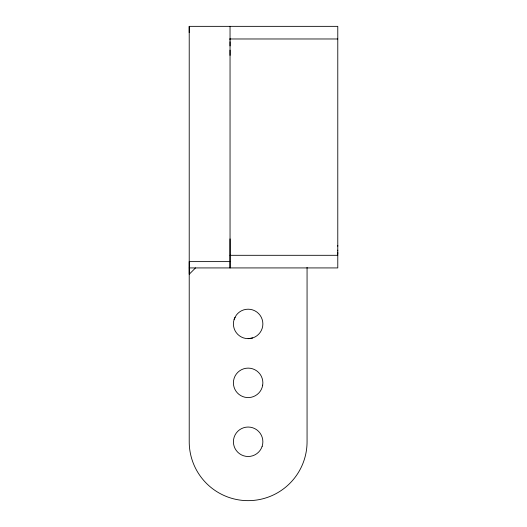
<?xml version="1.0" encoding="UTF-8"?>
<svg xmlns="http://www.w3.org/2000/svg" width="527" height="527" viewBox="0 0 527 527"><rect width="100%" height="100%" fill="white"/><g stroke="black" fill="none" stroke-linecap="round" stroke-linejoin="round"><path stroke-width="0.79" d="M189.219 32.661L189.219 26.35L337.781 26.35L337.781 267.927L189.219 267.927M230.042 38.629L230.042 39.966M230.042 267.927L230.042 238.889M230.042 55.388L230.042 50.131M230.042 41.712L230.042 45.921M337.781 254.205L337.781 253.164M337.781 252.565L337.781 252.071M337.781 250.536L337.781 250.134M337.781 246.181L337.781 245.49M234.126 319.375L236.221 315.271A14.73 14.73 0 0 1 245.832 309.375L248.138 309.197A14.73 14.73 0 0 1 262.15 328.479L261.26 330.613A14.73 14.73 0 0 1 248.138 338.657L245.832 338.472A14.73 14.73 0 0 1 235.016 317.241M195.53 267.927L189.219 274.244L189.219 261.616L230.042 261.616M252.69 337.939L248.138 338.657M230.042 38.978L337.781 38.978M230.042 255.305L337.781 255.305M307.063 267.354L307.063 441.731A58.919 58.919 0 0 1 248.138 500.65A58.919 58.919 0 0 1 189.219 441.731L189.219 26.35M230.042 26.35L230.042 267.821M262.69 385.151L262.15 387.398A14.73 14.73 0 0 1 233.586 385.151L233.408 382.846A14.73 14.73 0 0 1 245.832 368.301L248.138 368.116A14.73 14.73 0 0 1 262.69 385.151M262.15 446.323L261.26 448.457A14.73 14.73 0 0 1 248.138 456.501L245.832 456.316A14.73 14.73 0 0 1 235.016 435.085L236.221 433.115A14.73 14.73 0 0 1 245.832 427.219L248.138 427.041A14.73 14.73 0 0 1 262.15 446.323"/></g></svg>
